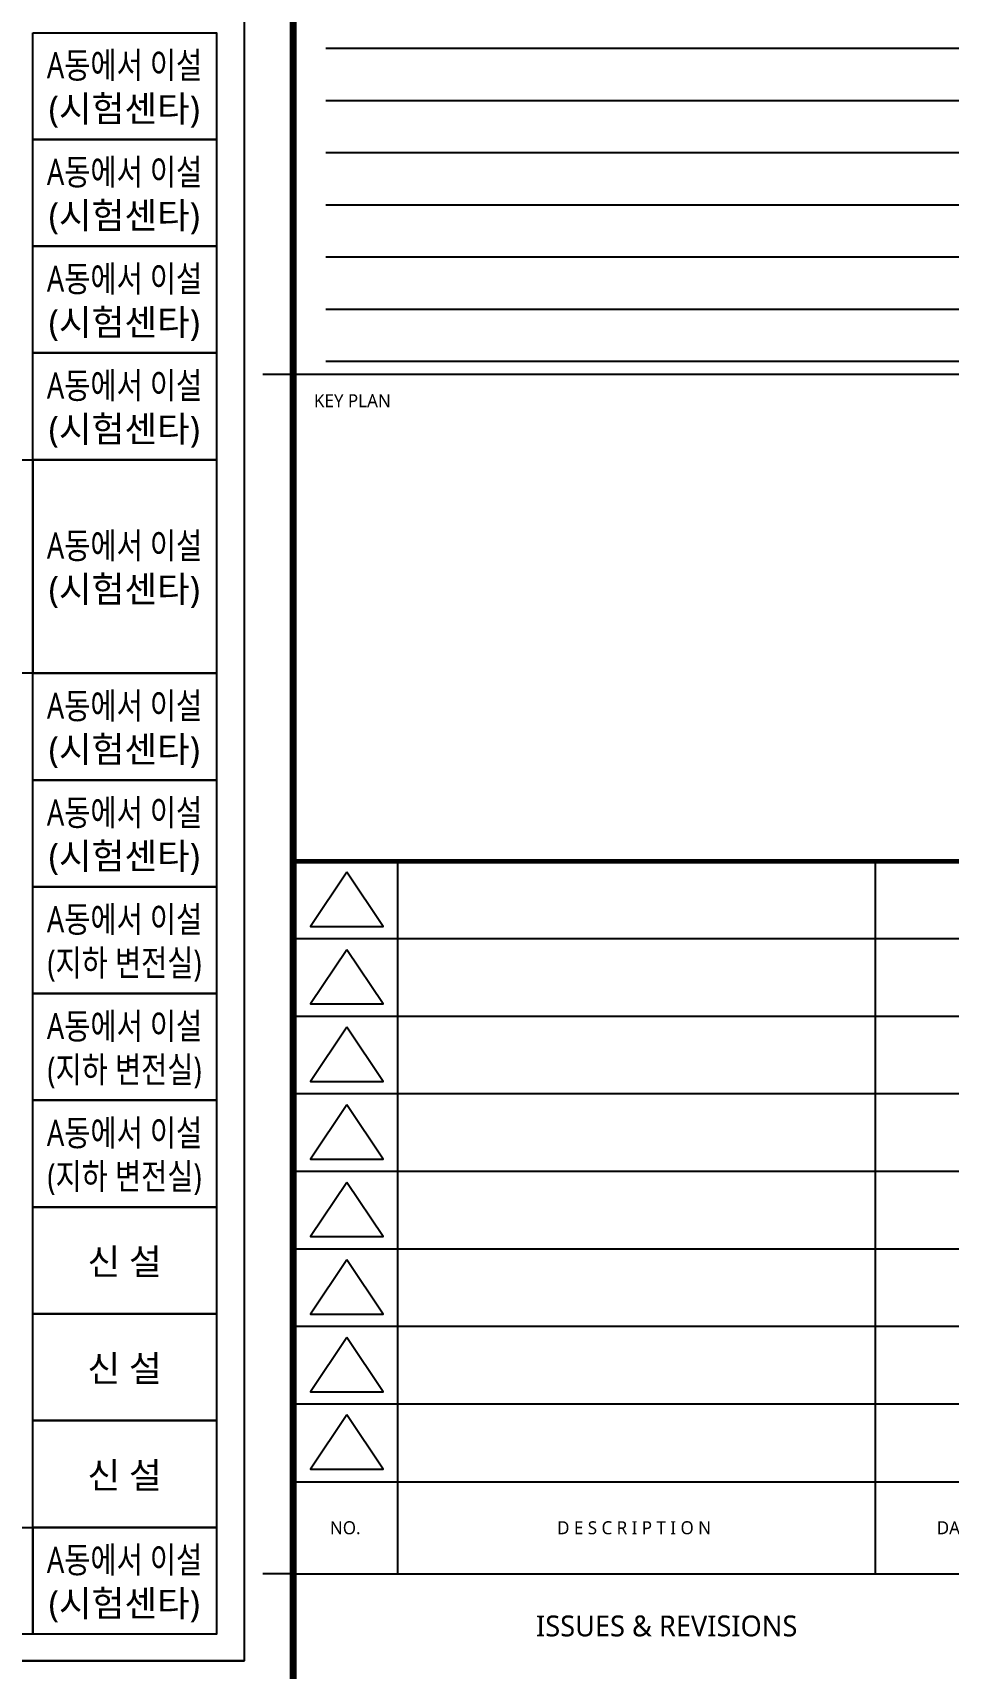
# Model space of a CAD drawing. Header units: millimetres. Extents: x 3355 to 129505, y 4600 to 34300.
# Drawn here: x 38531 to 43800, y 12007 to 21418 of the extents above; entities that cross this region are included whole.
import ezdxf
from ezdxf.enums import TextEntityAlignment as Align
from ezdxf.xclip import XClip

# ---------------------------------------------------------------- set-up
doc = ezdxf.new("R2010")
doc.units = ezdxf.units.MM
doc.header["$LTSCALE"] = 800
doc.header["$XCLIPFRAME"] = 0
for name, pattern in [('CEN', [62, 60, -1, 0, -1]), ('DASH', [0.35, 0.25, -0.1]), ('점선1', [2, 1.25, -0.75])]:
    doc.linetypes.add(name, pattern=pattern)
doc.layers.get('Defpoints').update_dxf_attribs({"color": 167})
for name, color, linetype in [('arch', 8, 'Continuous'), ('MISC', 11, 'Continuous'), ('SYM', 3, 'Continuous'), ('XR-SHEET-SHT', 5, 'Continuous'), ('XREF', 7, 'CEN')]:
    doc.layers.add(name, color=color, linetype=linetype)
doc.layers.add('XR-SHEET-TEMP', color=171, linetype='Continuous', plot=False)
doc.layers.add('건축도면', color=9, linetype='Continuous', lineweight=25)
doc.styles.add('GHS', font='malgun.ttf')
doc.styles.add('XR-SHEET$0$XREF-Form$0$맑은고딕', font='malgun.ttf')

# ---------------------------------------------------------------- blocks, each defined once
blk = doc.blocks.new('XR-현황측량도')
at = {"color": 0}
blk.add_lwpolyline([(154882.8, 74051.1), (160042.8, 76594.1), (166254.5, 77087), (174069.8, 77401.9), (176495.8, 77803.3)], dxfattribs=at)
blk = doc.blocks.new('XR-PLAN', base_point=(461, 408.4))
at = {"layer": 'arch', "linetype": 'DASH'}
blk.add_lwpolyline([(58193.9, 55900), (41700, 55900), (41700, 43269), (58193.9, 43269)], close=True, dxfattribs=at)
at = {"layer": 'arch'}
ref = blk.add_blockref('XR-현황측량도', (-77510.5, -35338.3), dxfattribs=at)
XClip(ref).set_block_clipping_path([(86810.4680804907, 39538.2997129494), (224210.4680804907, 149938.2997129495)])
blk = doc.blocks.new('XR-FORM-EE', base_point=(461, 408))
at = {"layer": 'Defpoints', "linetype": 'Continuous', "ltscale": 2}
for points in [[(147457, 66911), (163900, 66911)], [(147457, 65711), (163900, 65711)], [(147457, 64511), (163900, 64511)], [(147457, 63311), (163900, 63311)], [(147457, 62111), (163900, 62111)], [(147457, 60911), (163900, 60911)], [(147457, 59711), (163900, 59711)]]:
    blk.add_lwpolyline(points, dxfattribs=at)
at = {"layer": 'XR-SHEET-SHT', "color": 5}
for p, q in [((163900, 59400), (146700, 59400)), ((163900, 48198), (146700, 48198)), ((149100, 48198), (149100, 31800)), ((160100, 48198), (160100, 31800)), ((163900, 46413), (146700, 46413)), ((163900, 44628), (146700, 44628)), ((163900, 42844), (146700, 42844)), ((163900, 41059), (146700, 41059)), ((163900, 39274), (146700, 39274)), ((163900, 37489), (146700, 37489)), ((163900, 35705), (146700, 35705)), ((146700, 33920), (163900, 33920)), ((146700, 31800), (163900, 31800))]:
    blk.add_line(p, q, dxfattribs=at)
for points, const_width in [([(146700, 114600), (146700, 4200)], 160), ([(146700, 48198), (163900, 48198)], 114)]:
    blk.add_lwpolyline(points, dxfattribs=dict(at, const_width=const_width))
at = {"layer": 'XR-SHEET-SHT', "color": 5, "flags": 128}
for points in [[(147937, 47949), (147097, 46700), (148777, 46700)], [(147937, 46165), (147097, 44915), (148777, 44915)], [(147937, 44380), (147097, 43131), (148777, 43131)], [(147937, 42595), (147097, 41346), (148777, 41346)], [(147937, 40810), (147097, 39561), (148777, 39561)], [(147937, 39026), (147097, 37776), (148777, 37776)], [(147937, 37241), (147097, 35992), (148777, 35992)], [(147937, 35456), (147097, 34207), (148777, 34207)]]:
    blk.add_lwpolyline(points, close=True, dxfattribs=at)
at = {"layer": 'XR-SHEET-TEMP'}
for p, q in [((146700, 59400), (146000, 59400)), ((146700, 31800), (146000, 31800))]:
    blk.add_line(p, q, dxfattribs=at)
at = {"layer": 'XR-SHEET-SHT', "color": 7, "style": 'XR-SHEET$0$XREF-Form$0$맑은고딕'}
blk.add_text('KEY PLAN', height=300, dxfattribs=at).set_placement((147180, 58800), align=Align.MIDDLE_LEFT)
for s, height, p in [('NO.', 300, (147900, 32860)), ('D E S C R I P T I O N ', 300, (154600, 32860)), ('DATE', 300, (162000, 32860)), ('ISSUES & REVISIONS', 480, (155300, 30600))]:
    blk.add_text(s, height=height, dxfattribs=at).set_placement(p, align=Align.MIDDLE_CENTER)

msp = doc.modelspace()

# ---------------------------------------------------------------- linework, layer by layer
at = {"layer": 'MISC'}
msp.add_lwpolyline([(39748.90134, 28329.52537), (28775.44102, 28329.52537), (28775.44969, 12049.07127), (39748.91001, 12049.07127)], close=True, dxfattribs=at)

# ---------------------------------------------------------------- block references
at = {"layer": '건축도면', "color": 1, "linetype": '점선1', "ltscale": 0.2}
ref = msp.add_blockref('XR-PLAN', (-49033.32308, -27635.43025), dxfattribs=at)
XClip(ref).set_block_clipping_path([(56227.7345986668, 39479.2603850555), (77438.0684519374, 60194.2361228569)])
ref = msp.add_blockref('XR-PLAN', (-6983.32308, -27635.43025), dxfattribs=at)
XClip(ref).set_block_clipping_path([(56227.7345986668, 39479.2603850555), (77438.0684519374, 60194.2361228569)])

# ---------------------------------------------------------------- next in the draw order: wipeouts: each hides what was drawn before it
msp.add_wipeout([(39748.90134, 28329.52537), (28775.44102, 28329.52537), (28775.44969, 12049.07127), (39748.91001, 12049.07127)]).dxf.layer = 'MISC'

# ---------------------------------------------------------------- next in the draw order: linework, layer by layer
at = {"layer": 'SYM'}
for points in [[(32409.78451, 27956.60997), (32782.69991, 28329.52537), (39748.90134, 28329.52537), (39748.91001, 12049.07127)], [(39748.91001, 12049.07127), (28775.44969, 12049.07127), (28775.44101, 27782.05702), (31980.97509, 27782.05702)]]:
    msp.add_lwpolyline(points, dxfattribs=at)
at = {"layer": 'SYM', "color": 6}
for points in [[(38531.30788, 21418.12953), (39587.98515, 21418.12953), (39587.98515, 20803.81329), (38531.30788, 20803.81329)], [(38531.30788, 20803.81329), (39587.98515, 20803.81329), (39587.98515, 20189.49705), (38531.30788, 20189.49705)], [(38531.30788, 20189.49705), (39587.98515, 20189.49705), (39587.98515, 19575.18081), (38531.30788, 19575.18081)], [(38531.30788, 19575.18081), (39587.98515, 19575.18081), (39587.98515, 18960.86457), (38531.30788, 18960.86457)], [(38003.81548, 18960.86457), (38531.30788, 18960.86457), (38531.31116, 17732.23209), (38003.81876, 17732.23209)], [(38531.30788, 18960.86457), (39587.98515, 18960.86457), (39587.98843, 17732.23209), (38531.31116, 17732.23209)], [(38531.30788, 17732.23209), (39587.98515, 17732.23209), (39587.98515, 17117.91585), (38531.30788, 17117.91585)], [(38531.30788, 17117.91585), (39587.98515, 17117.91585), (39587.98515, 16503.59962), (38531.30788, 16503.59962)], [(38531.30788, 16503.59962), (39587.98515, 16503.59962), (39587.98515, 15889.28338), (38531.30788, 15889.28338)], [(38531.30788, 15889.28338), (39587.98515, 15889.28338), (39587.98515, 15274.96714), (38531.30788, 15274.96714)], [(38531.30788, 15274.96714), (39587.98515, 15274.96714), (39587.98515, 14660.6509), (38531.30788, 14660.6509)], [(38531.30788, 14660.6509), (39587.98515, 14660.6509), (39587.98515, 14046.33466), (38531.30788, 14046.33466)], [(38531.30788, 14046.33466), (39587.98515, 14046.33466), (39587.98515, 13432.01842), (38531.30788, 13432.01842)], [(38531.30788, 13432.01842), (39587.98515, 13432.01842), (39587.98515, 12817.70218), (38531.30788, 12817.70218)], [(38003.81726, 12817.70218), (38531.30966, 12817.70218), (38531.30966, 12203.38594), (38003.81726, 12203.38594)], [(38531.30966, 12817.70218), (39587.98693, 12817.70218), (39587.98693, 12203.38594), (38531.30966, 12203.38594)]]:
    msp.add_lwpolyline(points, close=True, dxfattribs=at)

# ---------------------------------------------------------------- next in the draw order: block references
at = {"layer": 'XREF', "xscale": 0.25, "yscale": 0.25, "zscale": 0.25}
msp.add_blockref('XR-FORM-EE', (3469.85398, 4702.54534), dxfattribs=at)

# ---------------------------------------------------------------- next in the draw order: texts
at = {"layer": 'SYM', "style": 'GHS', "width": 0.8}
for s, p in [('A동에서 이설', (39059.64651, 21231.22155)), ('A동에서 이설', (39059.64651, 20616.90532)), ('A동에서 이설', (39059.64651, 20002.58908)), ('A동에서 이설', (39059.64651, 19388.27284)), ('A동에서 이설', (39059.64815, 18466.79848)), ('A동에서 이설', (39059.64651, 17545.32412)), ('A동에서 이설', (39059.64651, 16931.00788)), ('A동에서 이설', (39059.64651, 16316.69164)), ('(지하 변전실)', (39059.64651, 16066.291)), ('A동에서 이설', (39059.64651, 15702.3754)), ('(지하 변전실)', (39059.64651, 15451.97476)), ('A동에서 이설', (39059.64651, 15088.05916)), ('(지하 변전실)', (39059.64651, 14837.65852)), ('A동에서 이설', (39059.6483, 12630.7942))]:
    msp.add_text(s, height=150, dxfattribs=at).set_placement(p, align=Align.MIDDLE_CENTER)
at = {"layer": 'SYM', "style": 'GHS'}
for s, p in [('(시험센타)', (39058.62586, 20980.82091)), ('(시험센타)', (39058.62586, 20366.50467)), ('(시험센타)', (39058.62586, 19752.18844)), ('(시험센타)', (39058.62586, 19137.8722)), ('(시험센타)', (39058.6275, 18216.39784)), ('(시험센타)', (39058.62586, 17294.92348)), ('(시험센타)', (39058.62586, 16680.60724)), ('신 설', (39059.64651, 14346.24613)), ('신 설', (39059.64651, 13731.92989)), ('신 설', (39059.64651, 13117.61365)), ('(시험센타)', (39058.62764, 12380.39356))]:
    msp.add_text(s, height=150, dxfattribs=at).set_placement(p, align=Align.MIDDLE_CENTER)

doc.saveas('drawing.dxf')
